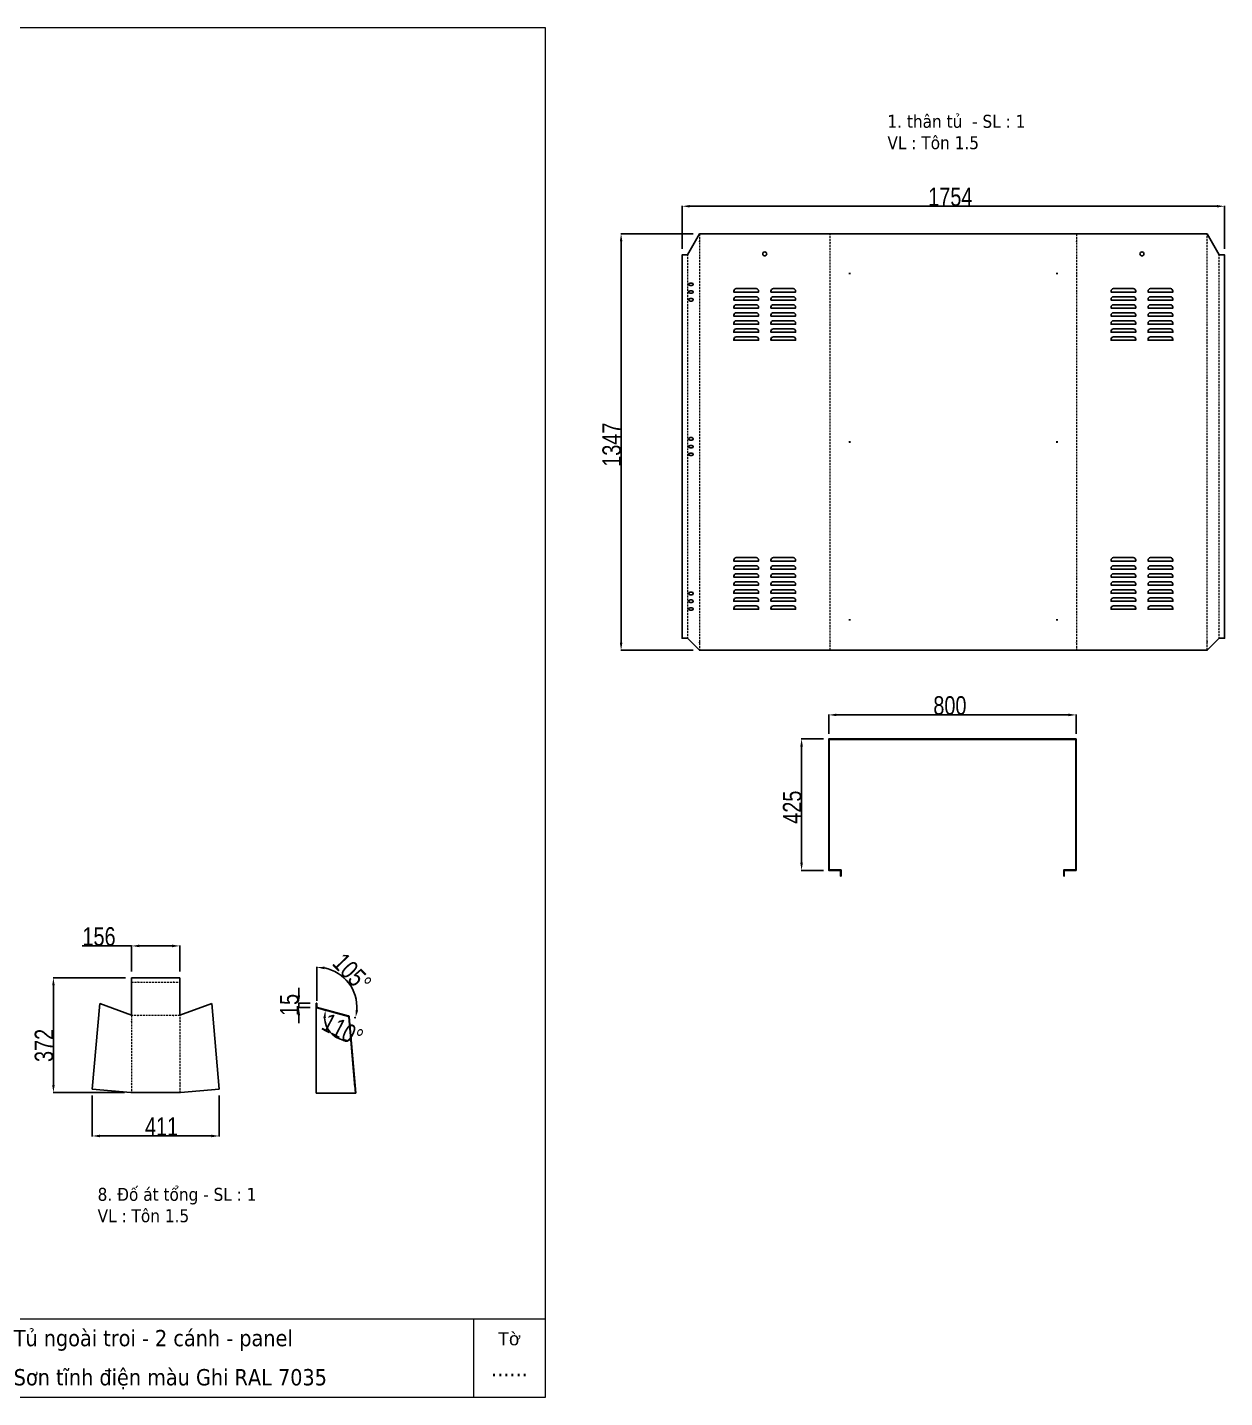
# Model space of a CAD drawing. Header units: inches. Extents: x 21 to 136330, y 8 to 58290.
# Drawn here: x 18804 to 22675, y 31248 to 35680 of the extents above; entities that cross this region are included whole.
import ezdxf
from ezdxf.enums import TextEntityAlignment as Align

# ---------------------------------------------------------------- set-up
doc = ezdxf.new("R2010")
doc.units = ezdxf.units.IN
doc.header["$MEASUREMENT"] = 0
doc.linetypes.add('HIDDEN', pattern=[9.525, 6.35, -3.175])
for name, color, linetype in [('0 KHUNG KT01', 7, 'Continuous'), ('@.0.DM. NÉT CHÍNH', 7, 'Continuous'), ('@.0.DM. NÉT CHÍNH @ 1', 7, 'Continuous')]:
    doc.layers.add(name, color=color, linetype=linetype)
doc.layers.add('0 TĂNG CỨNG', color=7, linetype='Continuous', lineweight=15)
doc.layers.add('@.0.DM. NÉT ĐỨT', color=8, linetype='HIDDEN', lineweight=9)
doc.layers.add('@.DM. KÍCH THƯỚC', color=8, linetype='Continuous', transparency=0.2)
doc.layers.add('@.DM. KÍCH THƯỚC @ 1', color=8, linetype='Continuous', transparency=0.2)
doc.styles.add('ARIAL', font='arial.ttf')
doc.styles.add('Note Text (ISO)', font='tahoma.ttf')
doc.styles.add('roman', font='roman.shx', dxfattribs={"width": 0.8})
doc.styles.add('Tahoma (Input Text)', font='tahoma.ttf')
doc.dimstyles.new('Kích thước Duy Mạnh', dxfattribs={"dimtxt": 30, "dimasz": 25, "dimexe": 1.25, "dimexo": 20, "dimtad": 1, "dimdec": 1, "dimtxsty": 'roman', "dimcen": 2.5, "dimclrd": 8, "dimclre": 8, "dimclrt": 2, "dimadec": 0, "dimazin": 0, "dimtfac": 1, "dimtdec": 1, "dimtix": 1, "dimtmove": 0, "dimatfit": 3, "dimfxl": 1, "dimtfillclr": 1, "dimarcsym": 0})

# ---------------------------------------------------------------- blocks, each defined once
blk = doc.blocks.new('*D523')
at = {"layer": '@.DM. KÍCH THƯỚC', "color": 8, "lineweight": -2, "transparency": 16777216}
for p, q in [((20957.2, 35012.2), (20722.6, 35012.2)), ((20956.6, 33665.2), (20722.6, 33665.2))]:
    blk.add_line(p, q, dxfattribs=at)
at = {"layer": '@.DM. KÍCH THƯỚC', "lineweight": -2, "transparency": 16777216}
blk.add_line((20723.9, 34987.2), (20723.9, 33690.2), dxfattribs=at)
at = {"layer": '@.DM. KÍCH THƯỚC', "transparency": 16777216}
for points in [[(20719.7, 34987.2), (20728.1, 34987.2), (20723.9, 35012.2)], [(20719.7, 33690.2), (20728.1, 33690.2), (20723.9, 33665.2)]]:
    blk.add_solid(points, dxfattribs=at)
at = {"layer": 'Defpoints', "color": 0, "transparency": 16777216}
for p in [(20977.2, 35012.2), (20723.9, 33665.2), (20976.6, 33665.2)]:
    blk.add_point(p, dxfattribs=at)
at = {"layer": '@.DM. KÍCH THƯỚC', "color": 2, "transparency": 16777216, "insert": (20663.3, 34258.7), "char_height": 60, "attachment_point": 1, "rotation": 90, "style": 'roman'}
blk.add_mtext('1347', dxfattribs=at)
blk = doc.blocks.new('*D524')
at = {"layer": '@.DM. KÍCH THƯỚC', "color": 8, "lineweight": -2, "transparency": 16777216}
for p, q in [((20921.1, 34963.7), (20921.1, 35102.4)), ((22675.4, 34963.7), (22675.4, 35102.4))]:
    blk.add_line(p, q, dxfattribs=at)
at = {"layer": '@.DM. KÍCH THƯỚC', "lineweight": -2, "transparency": 16777216}
blk.add_line((20946.1, 35101.2), (22650.4, 35101.2), dxfattribs=at)
at = {"layer": '@.DM. KÍCH THƯỚC', "transparency": 16777216}
for points in [[(20946.1, 35105.3), (20946.1, 35097), (20921.1, 35101.2)], [(22650.4, 35105.3), (22650.4, 35097), (22675.4, 35101.2)]]:
    blk.add_solid(points, dxfattribs=at)
at = {"layer": 'Defpoints', "color": 0, "transparency": 16777216}
for p in [(22675.4, 35101.2), (20921.1, 34943.7), (22675.4, 34943.7)]:
    blk.add_point(p, dxfattribs=at)
at = {"layer": '@.DM. KÍCH THƯỚC', "color": 2, "transparency": 16777216, "insert": (21717.1, 35161.8), "char_height": 60, "attachment_point": 1, "style": 'roman'}
blk.add_mtext('1754', dxfattribs=at)
blk = doc.blocks.new('*D525')
at = {"layer": '@.DM. KÍCH THƯỚC', "color": 8, "lineweight": -2, "transparency": 16777216}
for p, q in [((21395.3, 33395.2), (21395.3, 33457.2)), ((22195.3, 33395.2), (22195.3, 33457.2))]:
    blk.add_line(p, q, dxfattribs=at)
at = {"layer": '@.DM. KÍCH THƯỚC', "lineweight": -2, "transparency": 16777216}
blk.add_line((21420.3, 33456), (22170.3, 33456), dxfattribs=at)
at = {"layer": '@.DM. KÍCH THƯỚC', "transparency": 16777216}
for points in [[(21420.3, 33460.1), (21420.3, 33451.8), (21395.3, 33456)], [(22170.3, 33460.1), (22170.3, 33451.8), (22195.3, 33456)]]:
    blk.add_solid(points, dxfattribs=at)
at = {"layer": 'Defpoints', "color": 0, "transparency": 16777216}
for p in [(22195.3, 33456), (21395.3, 33375.2), (22195.3, 33375.2)]:
    blk.add_point(p, dxfattribs=at)
at = {"layer": '@.DM. KÍCH THƯỚC', "color": 2, "transparency": 16777216, "insert": (21733.6, 33516.6), "char_height": 60, "attachment_point": 1, "style": 'roman'}
blk.add_mtext('800', dxfattribs=at)
blk = doc.blocks.new('*D526')
at = {"layer": '@.DM. KÍCH THƯỚC', "color": 8, "lineweight": -2, "transparency": 16777216}
for p, q in [((21378.3, 33378.2), (21306.3, 33378.2)), ((21378.3, 32953.2), (21306.3, 32953.2))]:
    blk.add_line(p, q, dxfattribs=at)
at = {"layer": '@.DM. KÍCH THƯỚC', "lineweight": -2, "transparency": 16777216}
blk.add_line((21307.5, 33353.2), (21307.5, 32978.2), dxfattribs=at)
at = {"layer": '@.DM. KÍCH THƯỚC', "transparency": 16777216}
for points in [[(21303.3, 33353.2), (21311.7, 33353.2), (21307.5, 33378.2)], [(21303.3, 32978.2), (21311.7, 32978.2), (21307.5, 32953.2)]]:
    blk.add_solid(points, dxfattribs=at)
at = {"layer": 'Defpoints', "color": 0, "transparency": 16777216}
for p in [(21398.3, 33378.2), (21307.5, 32953.2), (21398.3, 32953.2)]:
    blk.add_point(p, dxfattribs=at)
at = {"layer": '@.DM. KÍCH THƯỚC', "color": 2, "transparency": 16777216, "insert": (21246.9, 33104), "char_height": 60, "attachment_point": 1, "rotation": 90, "style": 'roman'}
blk.add_mtext('425', dxfattribs=at)
blk = doc.blocks.new('*D642')
at = {"layer": '@.DM. KÍCH THƯỚC', "lineweight": -2, "transparency": 16777216}
for p, q in [((19140.9, 32708.8), (18981.3, 32708.8)), ((19271.9, 32708.8), (19165.9, 32708.8))]:
    blk.add_line(p, q, dxfattribs=at)
at = {"layer": '@.DM. KÍCH THƯỚC', "color": 8, "lineweight": -2, "transparency": 16777216}
for p, q in [((19140.9, 32626), (19140.9, 32710)), ((19296.9, 32626), (19296.9, 32710))]:
    blk.add_line(p, q, dxfattribs=at)
at = {"layer": '@.DM. KÍCH THƯỚC', "transparency": 16777216}
for points in [[(19165.9, 32713), (19165.9, 32704.6), (19140.9, 32708.8)], [(19271.9, 32713), (19271.9, 32704.6), (19296.9, 32708.8)]]:
    blk.add_solid(points, dxfattribs=at)
at = {"layer": 'Defpoints', "color": 0, "transparency": 16777216}
for p in [(19140.9, 32708.8), (19140.9, 32606), (19296.9, 32606)]:
    blk.add_point(p, dxfattribs=at)
at = {"layer": '@.DM. KÍCH THƯỚC', "color": 2, "transparency": 16777216, "insert": (18982, 32769.4), "char_height": 60, "attachment_point": 1, "style": 'roman'}
blk.add_mtext('156', dxfattribs=at)
blk = doc.blocks.new('*D643')
at = {"layer": '@.0.DM. NÉT CHÍNH', "color": 8, "lineweight": -2, "transparency": 16777216}
for p, q in [((19013.5, 32225.3), (19013.5, 32092.9)), ((19424.2, 32225.3), (19424.2, 32092.9))]:
    blk.add_line(p, q, dxfattribs=at)
at = {"layer": '@.0.DM. NÉT CHÍNH', "lineweight": -2, "transparency": 16777216}
blk.add_line((19038.5, 32094.2), (19399.2, 32094.2), dxfattribs=at)
at = {"layer": '@.0.DM. NÉT CHÍNH', "transparency": 16777216}
for points in [[(19038.5, 32098.3), (19038.5, 32090), (19013.5, 32094.2)], [(19399.2, 32098.3), (19399.2, 32090), (19424.2, 32094.2)]]:
    blk.add_solid(points, dxfattribs=at)
at = {"layer": 'Defpoints', "color": 0, "transparency": 16777216}
for p in [(19013.5, 32245.3), (19424.2, 32245.3), (19424.2, 32094.2)]:
    blk.add_point(p, dxfattribs=at)
at = {"layer": '@.0.DM. NÉT CHÍNH', "color": 2, "transparency": 16777216, "insert": (19184.3, 32154.8), "char_height": 60, "attachment_point": 1, "style": 'roman'}
blk.add_mtext('411', dxfattribs=at)
blk = doc.blocks.new('*D644')
at = {"layer": '@.DM. KÍCH THƯỚC', "color": 8, "lineweight": -2, "transparency": 16777216}
for p, q in [((19120.9, 32606), (18886.9, 32606)), ((19118.5, 32234.4), (18886.9, 32234.4))]:
    blk.add_line(p, q, dxfattribs=at)
at = {"layer": '@.DM. KÍCH THƯỚC', "lineweight": -2, "transparency": 16777216}
blk.add_line((18888.1, 32259.4), (18888.1, 32581), dxfattribs=at)
at = {"layer": '@.DM. KÍCH THƯỚC', "transparency": 16777216}
for points in [[(18883.9, 32581), (18892.3, 32581), (18888.1, 32606)], [(18883.9, 32259.4), (18892.3, 32259.4), (18888.1, 32234.4)]]:
    blk.add_solid(points, dxfattribs=at)
at = {"layer": 'Defpoints', "color": 0, "transparency": 16777216}
for p in [(18888.1, 32606), (19140.9, 32606), (19138.5, 32234.4)]:
    blk.add_point(p, dxfattribs=at)
at = {"layer": '@.DM. KÍCH THƯỚC', "color": 2, "transparency": 16777216, "insert": (18827.5, 32333.5), "char_height": 60, "attachment_point": 1, "rotation": 90, "style": 'roman'}
blk.add_mtext('372', dxfattribs=at)
blk = doc.blocks.new('*D645')
at = {"layer": '@.DM. KÍCH THƯỚC', "lineweight": -2, "transparency": 16777216}
for p, q in [((19681.7, 32548.7), (19681.7, 32573.7)), ((19681.7, 32509.2), (19681.7, 32523.7)), ((19681.7, 32484.2), (19681.7, 32459.2))]:
    blk.add_line(p, q, dxfattribs=at)
at = {"layer": '@.DM. KÍCH THƯỚC', "color": 8, "lineweight": -2, "transparency": 16777216}
for p, q in [((19718.1, 32523.7), (19680.4, 32523.7)), ((19718.7, 32509.2), (19680.4, 32509.2))]:
    blk.add_line(p, q, dxfattribs=at)
at = {"layer": '@.DM. KÍCH THƯỚC', "transparency": 16777216}
for points in [[(19677.5, 32548.7), (19685.9, 32548.7), (19681.7, 32523.7)], [(19677.5, 32484.2), (19685.9, 32484.2), (19681.7, 32509.2)]]:
    blk.add_solid(points, dxfattribs=at)
at = {"layer": 'Defpoints', "color": 0, "transparency": 16777216}
for p in [(19681.7, 32523.7), (19738.1, 32523.7), (19738.7, 32509.2)]:
    blk.add_point(p, dxfattribs=at)
at = {"layer": '@.DM. KÍCH THƯỚC', "color": 2, "transparency": 16777216, "insert": (19621.1, 32482.2), "char_height": 60, "attachment_point": 1, "rotation": 90, "style": 'roman'}
blk.add_mtext('15', dxfattribs=at)
blk = doc.blocks.new('*D646')
at = {"layer": '@.DM. KÍCH THƯỚC', "color": 8, "lineweight": -2, "transparency": 16777216}
for p, q in [((19739.6, 32531), (19739.6, 32641.1)), ((19861, 32477.4), (19866.4, 32475.9))]:
    blk.add_line(p, q, dxfattribs=at)
at = {"layer": '@.DM. KÍCH THƯỚC', "lineweight": -2, "transparency": 16777216}
blk.add_arc((19739.6, 32509.9), 130, 356.0362, 78.9638, dxfattribs=at)
at = {"layer": '@.DM. KÍCH THƯỚC', "transparency": 16777216}
for points in [[(19764.1, 32633.3), (19764.9, 32641.6), (19739.6, 32639.9)], [(19873.4, 32500.2), (19865.2, 32501.6), (19865.2, 32476.3)]]:
    blk.add_solid(points, dxfattribs=at)
at = {"layer": 'Defpoints', "color": 0, "transparency": 16777216}
for p in [(19861.8, 32554.4), (19739.6, 32511), (19739.6, 32509.9), (19841.7, 32482.6)]:
    blk.add_point(p, dxfattribs=at)
at = {"layer": '@.DM. KÍCH THƯỚC', "color": 2, "transparency": 16777216, "insert": (19829.9, 32691.3), "char_height": 60, "attachment_point": 1, "rotation": 313.7588, "style": 'roman'}
blk.add_mtext('105°', dxfattribs=at)
blk = doc.blocks.new('*D647')
at = {"layer": '@.DM. KÍCH THƯỚC', "color": 8, "lineweight": -2, "transparency": 16777216}
for p, q in [((19759.6, 32503), (19768.8, 32500.5)), ((19863.3, 32252.5), (19850.1, 32403.6))]:
    blk.add_line(p, q, dxfattribs=at)
at = {"layer": '@.DM. KÍCH THƯỚC', "lineweight": -2, "transparency": 16777216}
blk.add_arc((19843.3, 32480.5), 78.5, 183.3328, 256.6672, dxfattribs=at)
at = {"layer": '@.DM. KÍCH THƯỚC', "transparency": 16777216}
for points in [[(19760.9, 32476.4), (19769.2, 32475.6), (19767.5, 32500.9)], [(19825.5, 32408.4), (19824.9, 32400), (19850.2, 32402.4)]]:
    blk.add_solid(points, dxfattribs=at)
at = {"layer": 'Defpoints', "color": 0, "transparency": 16777216}
for p in [(19740.3, 32508.1), (19770.4, 32451.6), (19843.3, 32480.5), (19865, 32232.5)]:
    blk.add_point(p, dxfattribs=at)
at = {"layer": '@.DM. KÍCH THƯỚC', "color": 2, "transparency": 16777216, "insert": (19778.3, 32494.2), "char_height": 60, "attachment_point": 1, "rotation": 332.5218, "style": 'roman'}
blk.add_mtext('110°', dxfattribs=at)
blk = doc.blocks.new('KHUNG KT1')
at = {"color": 7}
for p, q in [((7128, -4752), (0, -4752)), ((2294.1, -4752), (2294.1, -5040)), ((4052.8, -4752), (4052.8, -5040)), ((4868.8, -4752), (4868.8, -5040)), ((6864, -4752), (6864, -5040)), ((5128.7, -4812), (5128.7, -4980)), ((4848, -4896), (0, -4896))]:
    blk.add_line(p, q, dxfattribs=at)
blk.add_lwpolyline([(0, 0), (7128, 0), (7128, -5040), (0, -5040)], close=True, dxfattribs=at)
at = {"layer": '0 KHUNG KT01'}
for p, q in [((1077.9, -4752), (1077.9, -4896)), ((476.3, -4896), (476.3, -5040)), ((1385.1, -4896), (1385.1, -5040))]:
    blk.add_line(p, q, dxfattribs=at)
at = {"color": 2, "char_height": 48, "style": 'ARIAL'}
for s, insert, width, attachment_point in [('  Tên sản phẩm :', (2299.1, -4824), 2202.321, 4), ('  Số lượng :', (4052.8, -4824), 2202.321, 4), ('  Thiết kế :', (0, -4824), 2202.321, 4), ('  Khách hàng :', (1066.9, -4824), 2202.321, 4), ('cái', (4695, -4824), 2202.321, 4), ('Thông\\Ptin :', (4998.8, -4896), 259.945, 5), ('Tờ', (6996, -4824), 264, 5), ('  Nhận đơn :', (451.9, -4968), 2202.321, 4), ('  Giao hàng :', (1356.7, -4968), 2202.321, 4), ('  Loại tôn :', (4052.8, -4968), 2202.321, 4), ('CNC:', (18.2, -4968), 2202.321, 4), ('  Kích thước :', (2307, -4968), 2202.321, 4), ('mm', (3729.5, -4968), 2202.321, 4), ('mm', (4669.3, -4968), 2202.321, 4)]:
    blk.add_mtext(s, dxfattribs=dict(at, insert=insert, width=width, attachment_point=attachment_point))
at = {"color": 1, "style": 'Tahoma (Input Text)', "flags": 8}
for tag, p in [('#03', (1514.7, -4846.3)), ('#01', (328.9, -4851.1)), ('#05', (2819, -4851.1)), ('#07', (4424, -4851.1)), ('#09', (5172.9, -4851.1)), ('#02', (189.8, -4995.1)), ('#04', (1755.3, -4995.1)), ('#06', (2727.8, -4995.1)), ('#08', (4382.7, -4995.1)), ('#10', (5172.9, -4995.1))]:
    blk.add_attdef(tag, p, '', height=60, dxfattribs=at)
blk.add_attdef('#11', text='', height=60, dxfattribs=at).set_placement((6996, -4961.6), align=Align.CENTER)
at = {"layer": '0 TĂNG CỨNG', "color": 1, "style": 'ARIAL'}
blk.add_attdef('#12', (852.8, -4987.6), '', height=60, dxfattribs=at)

msp = doc.modelspace()

# ---------------------------------------------------------------- linework, layer by layer
at = {"layer": '@.0.DM. NÉT CHÍNH', "color": 1}
for p, q in [((20977.1445, 34987.7914), (20977.1445, 34986.2914)), ((21399.5374, 34985.4931), (21399.5374, 34983.9931)), ((22196.9303, 34987.5444), (22196.9303, 34986.0444)), ((22619.3232, 34985.8379), (22619.3232, 34984.3379)), ((20939.7515, 34915.4462), (20939.7515, 34913.9462)), ((21460.7338, 34883.7178), (21465.7338, 34883.7178)), ((21463.2338, 34886.2178), (21463.2338, 34881.2178)), ((22130.7338, 34883.7178), (22135.7338, 34883.7178)), ((22133.2338, 34886.2178), (22133.2338, 34881.2178)), ((22656.7161, 34915.2634), (22656.7161, 34913.7634)), ((21460.7338, 34338.7178), (21465.7338, 34338.7178)), ((21463.2338, 34341.2178), (21463.2338, 34336.2178)), ((22130.7338, 34338.7178), (22135.7338, 34338.7178)), ((22133.2338, 34341.2178), (22133.2338, 34336.2178)), ((20939.7515, 33732.1567), (20939.7515, 33733.6567)), ((21460.7338, 33763.7178), (21465.7338, 33763.7178)), ((21463.2338, 33766.2178), (21463.2338, 33761.2178)), ((22130.7338, 33763.7178), (22135.7338, 33763.7178)), ((22133.2338, 33766.2178), (22133.2338, 33761.2178)), ((22656.7161, 33732.3395), (22656.7161, 33733.8395)), ((20977.1445, 33689.6065), (20977.1445, 33691.1065)), ((21399.5374, 33691.9048), (21399.5374, 33693.4048)), ((22196.9303, 33689.8534), (22196.9303, 33691.3534)), ((22619.3232, 33691.56), (22619.3232, 33693.06)), ((19162.0116, 32591.9069), (19160.5116, 32591.9069)), ((19275.7028, 32591.9069), (19277.2028, 32591.9069)), ((19140.1607, 32465.6298), (19140.1607, 32464.1298)), ((19162.0116, 32483.5763), (19160.5116, 32483.5763)), ((19275.7028, 32483.5763), (19277.2028, 32483.5763)), ((19297.5537, 32465.6298), (19297.5537, 32464.1298)), ((19140.1607, 32263.3127), (19140.1607, 32261.8127)), ((19297.5537, 32263.3127), (19297.5537, 32261.8127))]:
    msp.add_line(p, q, dxfattribs=at)
at = {"layer": '@.0.DM. NÉT CHÍNH'}
for p, q in [((19140.8572, 32484.5784), (19140.8572, 32606.0186)), ((19296.8572, 32606.0186), (19140.8572, 32606.0186)), ((19296.8572, 32484.5784), (19296.8572, 32606.0186)), ((19037.7204, 32522.1171), (19013.5012, 32245.2903)), ((19140.8572, 32484.5784), (19037.7204, 32522.1171)), ((19140.8572, 32484.4779), (19140.8572, 32483.5763)), ((19399.994, 32522.1171), (19296.8572, 32484.5784)), ((19296.8572, 32484.4779), (19296.8572, 32483.5763)), ((19424.2132, 32245.2903), (19399.994, 32522.1171)), ((19739.6026, 32523.7451), (19738.1026, 32523.7451)), ((19738.1026, 32523.7451), (19738.1026, 32511.0471)), ((19738.1026, 32510.298), (19738.1026, 32232.4138)), ((19841.6589, 32482.5502), (19738.1026, 32510.298)), ((19739.6026, 32511.0471), (19739.6026, 32523.7451)), ((19740.3261, 32508.1493), (19841.798, 32480.96)), ((19841.6589, 32482.5502), (19841.9372, 32479.3698)), ((19842.7136, 32482.2676), (19841.6589, 32482.5502)), ((19841.798, 32480.96), (19842.3254, 32480.8187)), ((19844.9258, 32479.6313), (19841.9372, 32479.3698)), ((19842.3254, 32480.8187), (19842.7136, 32482.2676)), ((19865.0373, 32232.5445), (19843.4315, 32479.5005)), ((19844.9258, 32479.6313), (19866.5316, 32232.6752)), ((19013.5012, 32245.2903), (19138.4643, 32234.3575)), ((19299.2501, 32234.3575), (19138.4643, 32234.3575)), ((19299.2501, 32234.3575), (19424.2132, 32245.2903)), ((19738.1026, 32232.4138), (19863.543, 32232.4138)), ((19863.543, 32232.4138), (19866.5316, 32232.6752))]:
    msp.add_line(p, q, dxfattribs=at)
for points in [[(20938.448, 34943.7178), (20977.5909, 35012.2178), (22618.8768, 35012.2178), (22658.0197, 34943.7178), (22675.4126, 34943.7178), (22675.4126, 33703.7178), (22658.0197, 33703.7178), (22619.5197, 33665.2178), (20976.948, 33665.2178), (20938.448, 33703.7178), (20921.0551, 33703.7178), (20921.0551, 34943.7178)], [(22155.3258, 32934.6841), (22156.8258, 32934.6841), (22156.8258, 32953.1841), (22195.3258, 32953.1841), (22195.3258, 33378.1841), (21395.3258, 33378.1841), (21395.3258, 32953.1841), (21433.8258, 32953.1841), (21433.8258, 32934.6841), (21435.3258, 32934.6841), (21435.3258, 32954.6841), (21396.8258, 32954.6841), (21396.8258, 33376.6841), (22193.8258, 33376.6841), (22193.8258, 32954.6841), (22155.3258, 32954.6841)]]:
    msp.add_lwpolyline(points, close=True, dxfattribs=at)
at = {"layer": '@.0.DM. NÉT CHÍNH', "color": 2}
for points in [[(20952.948, 34844.7178), (20946.948, 34844.7178, -1), (20946.948, 34852.7178), (20952.948, 34852.7178, -1)], [(21160.3427, 34834.7178), (21096.3427, 34834.7178, 0.414213562), (21088.3427, 34826.7178), (21088.3427, 34823.7178), (21168.3427, 34823.7178), (21168.3427, 34826.7178, 0.414213562)], [(21280.3427, 34834.7178), (21216.3427, 34834.7178, 0.414213562), (21208.3427, 34826.7178), (21208.3427, 34823.7178), (21288.3427, 34823.7178), (21288.3427, 34826.7178, 0.414213562)], [(22316.1249, 34834.7178), (22380.1249, 34834.7178, -0.414213562), (22388.1249, 34826.7178), (22388.1249, 34823.7178), (22308.1249, 34823.7178), (22308.1249, 34826.7178, -0.414213562)], [(22436.1249, 34834.7178), (22500.1249, 34834.7178, -0.414213562), (22508.1249, 34826.7178), (22508.1249, 34823.7178), (22428.1249, 34823.7178), (22428.1249, 34826.7178, -0.414213562)], [(20946.948, 34827.7178), (20952.948, 34827.7178, -1), (20952.948, 34819.7178), (20946.948, 34819.7178, -1)], [(20946.948, 34802.7178), (20952.948, 34802.7178, -1), (20952.948, 34794.7178), (20946.948, 34794.7178, -1)], [(21160.3427, 34808.7178), (21096.3427, 34808.7178, 0.414213562), (21088.3427, 34800.7178), (21088.3427, 34797.7178), (21168.3427, 34797.7178), (21168.3427, 34800.7178, 0.414213562)], [(21280.3427, 34808.7178), (21216.3427, 34808.7178, 0.414213562), (21208.3427, 34800.7178), (21208.3427, 34797.7178), (21288.3427, 34797.7178), (21288.3427, 34800.7178, 0.414213562)], [(22316.1249, 34808.7178), (22380.1249, 34808.7178, -0.414213562), (22388.1249, 34800.7178), (22388.1249, 34797.7178), (22308.1249, 34797.7178), (22308.1249, 34800.7178, -0.414213562)], [(22436.1249, 34808.7178), (22500.1249, 34808.7178, -0.414213562), (22508.1249, 34800.7178), (22508.1249, 34797.7178), (22428.1249, 34797.7178), (22428.1249, 34800.7178, -0.414213562)], [(21160.3427, 34782.7178), (21096.3427, 34782.7178, 0.414213562), (21088.3427, 34774.7178), (21088.3427, 34771.7178), (21168.3427, 34771.7178), (21168.3427, 34774.7178, 0.414213562)], [(21160.3427, 34756.7178), (21096.3427, 34756.7178, 0.414213562), (21088.3427, 34748.7178), (21088.3427, 34745.7178), (21168.3427, 34745.7178), (21168.3427, 34748.7178, 0.414213562)], [(21280.3427, 34782.7178), (21216.3427, 34782.7178, 0.414213562), (21208.3427, 34774.7178), (21208.3427, 34771.7178), (21288.3427, 34771.7178), (21288.3427, 34774.7178, 0.414213562)], [(21280.3427, 34756.7178), (21216.3427, 34756.7178, 0.414213562), (21208.3427, 34748.7178), (21208.3427, 34745.7178), (21288.3427, 34745.7178), (21288.3427, 34748.7178, 0.414213562)], [(22316.1249, 34782.7178), (22380.1249, 34782.7178, -0.414213562), (22388.1249, 34774.7178), (22388.1249, 34771.7178), (22308.1249, 34771.7178), (22308.1249, 34774.7178, -0.414213562)], [(22316.1249, 34756.7178), (22380.1249, 34756.7178, -0.414213562), (22388.1249, 34748.7178), (22388.1249, 34745.7178), (22308.1249, 34745.7178), (22308.1249, 34748.7178, -0.414213562)], [(22436.1249, 34782.7178), (22500.1249, 34782.7178, -0.414213562), (22508.1249, 34774.7178), (22508.1249, 34771.7178), (22428.1249, 34771.7178), (22428.1249, 34774.7178, -0.414213562)], [(22436.1249, 34756.7178), (22500.1249, 34756.7178, -0.414213562), (22508.1249, 34748.7178), (22508.1249, 34745.7178), (22428.1249, 34745.7178), (22428.1249, 34748.7178, -0.414213562)], [(21160.3427, 34730.7178), (21096.3427, 34730.7178, 0.414213562), (21088.3427, 34722.7178), (21088.3427, 34719.7178), (21168.3427, 34719.7178), (21168.3427, 34722.7178, 0.414213562)], [(21160.3427, 34704.7178), (21096.3427, 34704.7178, 0.414213562), (21088.3427, 34696.7178), (21088.3427, 34693.7178), (21168.3427, 34693.7178), (21168.3427, 34696.7178, 0.414213562)], [(21280.3427, 34730.7178), (21216.3427, 34730.7178, 0.414213562), (21208.3427, 34722.7178), (21208.3427, 34719.7178), (21288.3427, 34719.7178), (21288.3427, 34722.7178, 0.414213562)], [(21280.3427, 34704.7178), (21216.3427, 34704.7178, 0.414213562), (21208.3427, 34696.7178), (21208.3427, 34693.7178), (21288.3427, 34693.7178), (21288.3427, 34696.7178, 0.414213562)], [(22316.1249, 34730.7178), (22380.1249, 34730.7178, -0.414213562), (22388.1249, 34722.7178), (22388.1249, 34719.7178), (22308.1249, 34719.7178), (22308.1249, 34722.7178, -0.414213562)], [(22316.1249, 34704.7178), (22380.1249, 34704.7178, -0.414213562), (22388.1249, 34696.7178), (22388.1249, 34693.7178), (22308.1249, 34693.7178), (22308.1249, 34696.7178, -0.414213562)], [(22436.1249, 34730.7178), (22500.1249, 34730.7178, -0.414213562), (22508.1249, 34722.7178), (22508.1249, 34719.7178), (22428.1249, 34719.7178), (22428.1249, 34722.7178, -0.414213562)], [(22436.1249, 34704.7178), (22500.1249, 34704.7178, -0.414213562), (22508.1249, 34696.7178), (22508.1249, 34693.7178), (22428.1249, 34693.7178), (22428.1249, 34696.7178, -0.414213562)], [(21160.3427, 34678.7178), (21096.3427, 34678.7178, 0.414213562), (21088.3427, 34670.7178), (21088.3427, 34667.7178), (21168.3427, 34667.7178), (21168.3427, 34670.7178, 0.414213562)], [(21280.3427, 34678.7178), (21216.3427, 34678.7178, 0.414213562), (21208.3427, 34670.7178), (21208.3427, 34667.7178), (21288.3427, 34667.7178), (21288.3427, 34670.7178, 0.414213562)], [(22316.1249, 34678.7178), (22380.1249, 34678.7178, -0.414213562), (22388.1249, 34670.7178), (22388.1249, 34667.7178), (22308.1249, 34667.7178), (22308.1249, 34670.7178, -0.414213562)], [(22436.1249, 34678.7178), (22500.1249, 34678.7178, -0.414213562), (22508.1249, 34670.7178), (22508.1249, 34667.7178), (22428.1249, 34667.7178), (22428.1249, 34670.7178, -0.414213562)], [(20952.948, 34344.7178), (20946.948, 34344.7178, -1), (20946.948, 34352.7178), (20952.948, 34352.7178, -1)], [(20952.948, 34319.7178), (20946.948, 34319.7178, -1), (20946.948, 34327.7178), (20952.948, 34327.7178, -1)], [(20952.948, 34294.7178), (20946.948, 34294.7178, -1), (20946.948, 34302.7178), (20952.948, 34302.7178, -1)], [(21160.3427, 33964.7178), (21096.3427, 33964.7178, 0.414213562), (21088.3427, 33956.7178), (21088.3427, 33953.7178), (21168.3427, 33953.7178), (21168.3427, 33956.7178, 0.414213562)], [(21280.3427, 33964.7178), (21216.3427, 33964.7178, 0.414213562), (21208.3427, 33956.7178), (21208.3427, 33953.7178), (21288.3427, 33953.7178), (21288.3427, 33956.7178, 0.414213562)], [(22316.1249, 33964.7178), (22380.1249, 33964.7178, -0.414213562), (22388.1249, 33956.7178), (22388.1249, 33953.7178), (22308.1249, 33953.7178), (22308.1249, 33956.7178, -0.414213562)], [(22436.1249, 33964.7178), (22500.1249, 33964.7178, -0.414213562), (22508.1249, 33956.7178), (22508.1249, 33953.7178), (22428.1249, 33953.7178), (22428.1249, 33956.7178, -0.414213562)], [(21160.3427, 33938.7178), (21096.3427, 33938.7178, 0.414213562), (21088.3427, 33930.7178), (21088.3427, 33927.7178), (21168.3427, 33927.7178), (21168.3427, 33930.7178, 0.414213562)], [(21160.3427, 33912.7178), (21096.3427, 33912.7178, 0.414213562), (21088.3427, 33904.7178), (21088.3427, 33901.7178), (21168.3427, 33901.7178), (21168.3427, 33904.7178, 0.414213562)], [(21280.3427, 33938.7178), (21216.3427, 33938.7178, 0.414213562), (21208.3427, 33930.7178), (21208.3427, 33927.7178), (21288.3427, 33927.7178), (21288.3427, 33930.7178, 0.414213562)], [(21280.3427, 33912.7178), (21216.3427, 33912.7178, 0.414213562), (21208.3427, 33904.7178), (21208.3427, 33901.7178), (21288.3427, 33901.7178), (21288.3427, 33904.7178, 0.414213562)], [(22316.1249, 33938.7178), (22380.1249, 33938.7178, -0.414213562), (22388.1249, 33930.7178), (22388.1249, 33927.7178), (22308.1249, 33927.7178), (22308.1249, 33930.7178, -0.414213562)], [(22316.1249, 33912.7178), (22380.1249, 33912.7178, -0.414213562), (22388.1249, 33904.7178), (22388.1249, 33901.7178), (22308.1249, 33901.7178), (22308.1249, 33904.7178, -0.414213562)], [(22436.1249, 33938.7178), (22500.1249, 33938.7178, -0.414213562), (22508.1249, 33930.7178), (22508.1249, 33927.7178), (22428.1249, 33927.7178), (22428.1249, 33930.7178, -0.414213562)], [(22436.1249, 33912.7178), (22500.1249, 33912.7178, -0.414213562), (22508.1249, 33904.7178), (22508.1249, 33901.7178), (22428.1249, 33901.7178), (22428.1249, 33904.7178, -0.414213562)], [(21160.3427, 33886.7178), (21096.3427, 33886.7178, 0.414213562), (21088.3427, 33878.7178), (21088.3427, 33875.7178), (21168.3427, 33875.7178), (21168.3427, 33878.7178, 0.414213562)], [(21160.3427, 33860.7178), (21096.3427, 33860.7178, 0.414213562), (21088.3427, 33852.7178), (21088.3427, 33849.7178), (21168.3427, 33849.7178), (21168.3427, 33852.7178, 0.414213562)], [(21280.3427, 33886.7178), (21216.3427, 33886.7178, 0.414213562), (21208.3427, 33878.7178), (21208.3427, 33875.7178), (21288.3427, 33875.7178), (21288.3427, 33878.7178, 0.414213562)], [(21280.3427, 33860.7178), (21216.3427, 33860.7178, 0.414213562), (21208.3427, 33852.7178), (21208.3427, 33849.7178), (21288.3427, 33849.7178), (21288.3427, 33852.7178, 0.414213562)], [(22316.1249, 33886.7178), (22380.1249, 33886.7178, -0.414213562), (22388.1249, 33878.7178), (22388.1249, 33875.7178), (22308.1249, 33875.7178), (22308.1249, 33878.7178, -0.414213562)], [(22316.1249, 33860.7178), (22380.1249, 33860.7178, -0.414213562), (22388.1249, 33852.7178), (22388.1249, 33849.7178), (22308.1249, 33849.7178), (22308.1249, 33852.7178, -0.414213562)], [(22436.1249, 33886.7178), (22500.1249, 33886.7178, -0.414213562), (22508.1249, 33878.7178), (22508.1249, 33875.7178), (22428.1249, 33875.7178), (22428.1249, 33878.7178, -0.414213562)], [(22436.1249, 33860.7178), (22500.1249, 33860.7178, -0.414213562), (22508.1249, 33852.7178), (22508.1249, 33849.7178), (22428.1249, 33849.7178), (22428.1249, 33852.7178, -0.414213562)], [(20946.948, 33852.7178), (20952.948, 33852.7178, -1), (20952.948, 33844.7178), (20946.948, 33844.7178, -1)], [(20946.948, 33827.7178), (20952.948, 33827.7178, -1), (20952.948, 33819.7178), (20946.948, 33819.7178, -1)], [(21160.3427, 33834.7178), (21096.3427, 33834.7178, 0.414213562), (21088.3427, 33826.7178), (21088.3427, 33823.7178), (21168.3427, 33823.7178), (21168.3427, 33826.7178, 0.414213562)], [(21280.3427, 33834.7178), (21216.3427, 33834.7178, 0.414213562), (21208.3427, 33826.7178), (21208.3427, 33823.7178), (21288.3427, 33823.7178), (21288.3427, 33826.7178, 0.414213562)], [(22316.1249, 33834.7178), (22380.1249, 33834.7178, -0.414213562), (22388.1249, 33826.7178), (22388.1249, 33823.7178), (22308.1249, 33823.7178), (22308.1249, 33826.7178, -0.414213562)], [(22436.1249, 33834.7178), (22500.1249, 33834.7178, -0.414213562), (22508.1249, 33826.7178), (22508.1249, 33823.7178), (22428.1249, 33823.7178), (22428.1249, 33826.7178, -0.414213562)], [(20946.948, 33802.7178), (20952.948, 33802.7178, -1), (20952.948, 33794.7178), (20946.948, 33794.7178, -1)], [(21160.3427, 33808.7178), (21096.3427, 33808.7178, 0.414213562), (21088.3427, 33800.7178), (21088.3427, 33797.7178), (21168.3427, 33797.7178), (21168.3427, 33800.7178, 0.414213562)], [(21280.3427, 33808.7178), (21216.3427, 33808.7178, 0.414213562), (21208.3427, 33800.7178), (21208.3427, 33797.7178), (21288.3427, 33797.7178), (21288.3427, 33800.7178, 0.414213562)], [(22316.1249, 33808.7178), (22380.1249, 33808.7178, -0.414213562), (22388.1249, 33800.7178), (22388.1249, 33797.7178), (22308.1249, 33797.7178), (22308.1249, 33800.7178, -0.414213562)], [(22436.1249, 33808.7178), (22500.1249, 33808.7178, -0.414213562), (22508.1249, 33800.7178), (22508.1249, 33797.7178), (22428.1249, 33797.7178), (22428.1249, 33800.7178, -0.414213562)]]:
    msp.add_lwpolyline(points, format="xyb", close=True, dxfattribs=at)
for centre in [(21188.3409, 34947.2178), (22408.1268, 34947.2178)]:
    msp.add_circle(centre, 6.5, dxfattribs=at)
at = {"layer": '@.0.DM. NÉT CHÍNH'}
for centre, radius, start, end in [((19741.1026, 32511.0471), 3, 180, 195), ((19741.1026, 32511.0471), 3, 195, 255), ((19741.1026, 32511.0471), 1.5, 180, 255), ((19841.9372, 32479.3698), 1.5, 5, 75), ((19841.9372, 32479.3698), 3, 5, 75)]:
    msp.add_arc(centre, radius, start, end, dxfattribs=at)
at = {"layer": '@.0.DM. NÉT ĐỨT'}
for p, q in [((20977.1445, 35012.1801), (20977.1445, 33665.2178)), ((21399.5374, 33665.2178), (21399.5374, 35012.2178)), ((22196.9303, 35012.2178), (22196.9303, 33665.2178)), ((22619.3232, 33665.2178), (22619.3232, 35012.1801)), ((20939.7515, 33702.2178), (20939.7515, 34946.3428)), ((22656.7161, 34946.3428), (22656.7161, 33702.2178)), ((19140.8572, 32591.9069), (19296.8572, 32591.9069)), ((19140.1607, 32483.5763), (19140.1607, 32234.3575)), ((19297.5537, 32483.5763), (19140.1607, 32483.5763)), ((19297.5537, 32234.3575), (19297.5537, 32483.5763))]:
    msp.add_line(p, q, dxfattribs=at)

# ---------------------------------------------------------------- block references
at = {"layer": '0 TĂNG CỨNG', "color": 1}
ref = msp.add_blockref('KHUNG KT1', (14211.181, 35679.6427), dxfattribs=dict(at, xscale=0.8792977987369557, yscale=0.8792977987369557, zscale=0.8792977987369557))
ref.add_attrib('#12', '/2023', (14961.0897, 31294.0521), dxfattribs={"color": 1, "height": 52.75787, "style": 'ARIAL'})
ref.add_attrib('#03', '...', (15543.0695, 31418.2809), dxfattribs={"layer": '0', "color": 1, "height": 52.75787, "style": 'Tahoma (Input Text)'})
ref.add_attrib('#04', '/2023', (15754.615, 31287.497), dxfattribs={"layer": '0', "color": 1, "height": 52.75787, "style": 'Tahoma (Input Text)'})
ref.add_attrib('#05', 'Tủ điện ngoài troi', (16689.9295, 31414.1159), dxfattribs={"layer": '0', "color": 1, "height": 52.757868, "style": 'Tahoma (Input Text)'})
ref.add_attrib('#06', '1500x800x450', (16609.7666, 31287.497), dxfattribs={"layer": '0', "color": 1, "height": 52.757868, "style": 'Tahoma (Input Text)'})
ref.add_attrib('#07', '01', (18101.2075, 31414.1159), dxfattribs={"layer": '0', "color": 1, "height": 52.75787, "style": 'Tahoma (Input Text)'})
ref.add_attrib('#08', '1.5', (18064.8389, 31287.497), dxfattribs={"layer": '0', "color": 1, "height": 52.75787, "style": 'Tahoma (Input Text)'})
ref.add_attrib('#10', 'Sơn tĩnh điện màu Ghi RAL 7035', (18759.7005, 31287.497), dxfattribs={"layer": '0', "color": 1, "height": 52.757868, "style": 'Tahoma (Input Text)'})
ref.add_attrib('#09', 'Tủ ngoài troi - 2 cánh - panel', (18759.7005, 31414.1159), dxfattribs={"layer": '0', "color": 1, "height": 52.757868, "style": 'Tahoma (Input Text)'})
ref.add_attrib('#11', '......', dxfattribs={"layer": '0', "color": 1, "height": 52.75787, "style": 'Tahoma (Input Text)'}).set_placement((20362.7341, 31316.8883), align=Align.CENTER)

# ---------------------------------------------------------------- texts
at = {"layer": '@.0.DM. NÉT CHÍNH', "color": 2, "char_height": 41.999999, "width": 551.411705, "attachment_point": 1, "line_spacing_factor": 0.987884, "style": 'Note Text (ISO)'}
for s, insert in [('1. thân tủ  - SL : 1\\PVL : Tôn 1.5', (21585.0781, 35396.9108)), ('\\fTahoma|b0|i0;8. Đố át tổng - SL : 1\\P\\fTahoma|b0|i0;VL : Tôn 1.5\\P', (19031.0001, 31926.3842))]:
    msp.add_mtext(s, dxfattribs=dict(at, insert=insert))

# ---------------------------------------------------------------- dimensions: what is measured, and where the dimension line sits
at = {"layer": '@.0.DM. NÉT CHÍNH @ 1'}
dim = msp.add_linear_dim(base=(19424.2132, 32094.1688), p1=(19013.5012, 32245.2903), p2=(19424.2132, 32245.2903), angle=180, dimstyle='Kích thước Duy Mạnh', override={"dimscale": 1, "dimtxt": 60, "dimdec": 0, "dimclrd": 256, "dimtdec": 0, "dimtix": 1, "dimtofl": 0, "dimtmove": 0, "dimatfit": 1}, dxfattribs=at)
dim.commit()
dim.dimension.update_dxf_attribs({"geometry": '*D643', "text_midpoint": (19231.1716, 32094.1688), "dimtype": 128})
at = {"layer": '@.DM. KÍCH THƯỚC @ 1', "color": 0}
for base, p1, p2, angle, override, picture, middle in [((22675.4126, 35101.1735), (20921.0551, 34943.7178), (22675.4126, 34943.7178), 180, {"dimscale": 1, "dimtxt": 60, "dimdec": 0, "dimclrd": 256, "dimtdec": 0, "dimtix": 1, "dimtofl": 0, "dimtmove": 0, "dimatfit": 1}, '*D524', (21798.2338, 35101.1735)), ((20723.8853, 33665.2178), (20977.1665, 35012.2178), (20976.579, 33665.2178), 90, {"dimscale": 1, "dimtxt": 60, "dimdec": 0, "dimclrd": 256, "dimtdec": 0, "dimtix": 1, "dimtofl": 0, "dimtmove": 0, "dimatfit": 1}, '*D523', (20723.8853, 34338.7178)), ((21307.5034, 32953.1841), (21398.3258, 33378.1841), (21398.3258, 32953.1841), 270, {"dimscale": 1, "dimtxt": 60, "dimdec": 0, "dimclrd": 256, "dimtdec": 0, "dimtix": 1, "dimtofl": 0, "dimtmove": 0, "dimatfit": 1}, '*D526', (21307.5034, 33165.6841)), ((19140.8572, 32708.7962), (19296.8572, 32606.0186), (19140.8572, 32606.0186), 180, {"dimscale": 1, "dimtxt": 60, "dimdec": 0, "dimclrd": 256, "dimtdec": 0, "dimtix": 1, "dimtofl": 0, "dimtmove": 0, "dimatfit": 2}, '*D642', (19037.964, 32708.7962)), ((18888.1125, 32606.0186), (19138.4643, 32234.3575), (19140.8572, 32606.0186), 90, {"dimscale": 1, "dimtxt": 60, "dimdec": 0, "dimclrd": 256, "dimtdec": 0, "dimtix": 1, "dimtofl": 0, "dimtmove": 0, "dimatfit": 1}, '*D644', (18888.1125, 32395.188)), ((19681.6927, 32523.7451), (19738.7225, 32509.2208), (19738.1026, 32523.7451), 90, {"dimscale": 1, "dimtxt": 60, "dimdec": 0, "dimclrd": 256, "dimtdec": 0, "dimtix": 1, "dimtofl": 1, "dimtmove": 0, "dimatfit": 1}, '*D645', (19681.6927, 32516.483))]:
    dim = msp.add_linear_dim(base=base, p1=p1, p2=p2, angle=angle, dimstyle='Kích thước Duy Mạnh', override=override, dxfattribs=at)
    dim.commit()
    dim.dimension.update_dxf_attribs({"geometry": picture, "text_midpoint": middle, "dimtype": 128})
dim = msp.add_linear_dim(base=(22195.3258, 33455.9712), p1=(21395.3258, 33375.1841), p2=(22195.3258, 33375.1841), dimstyle='Kích thước Duy Mạnh', override={"dimscale": 1, "dimtxt": 60, "dimdec": 0, "dimclrd": 256, "dimtdec": 0, "dimtix": 1, "dimtofl": 0, "dimtmove": 0, "dimatfit": 1}, dxfattribs=at)
dim.commit()
dim.dimension.update_dxf_attribs({"geometry": '*D525', "text_midpoint": (21795.3258, 33455.9712), "dimtype": 128})
for base, center, p1, p2, picture, middle in [((19861.7547, 32554.3558), (19739.6026, 32509.8961), (19841.6589, 32482.5502), (19739.6026, 32511.0471), '*D646', (19833.49, 32599.8014)), ((19770.4164, 32451.5762), (19843.3399, 32480.5469), (19740.3261, 32508.1493), (19865.0373, 32232.5445), '*D647', (19807.1342, 32410.9316))]:
    dim = msp.add_angular_dim_3p(base=base, center=center, p1=p1, p2=p2, dimstyle='Kích thước Duy Mạnh', override={"dimscale": 1, "dimtxt": 60, "dimdec": 0, "dimclrd": 256, "dimtdec": 0, "dimtix": 1, "dimtofl": 0, "dimtmove": 0, "dimatfit": 1}, dxfattribs=at)
    dim.commit()
    dim.dimension.update_dxf_attribs({"geometry": picture, "text_midpoint": middle, "dimtype": 133})

doc.saveas('drawing.dxf')
